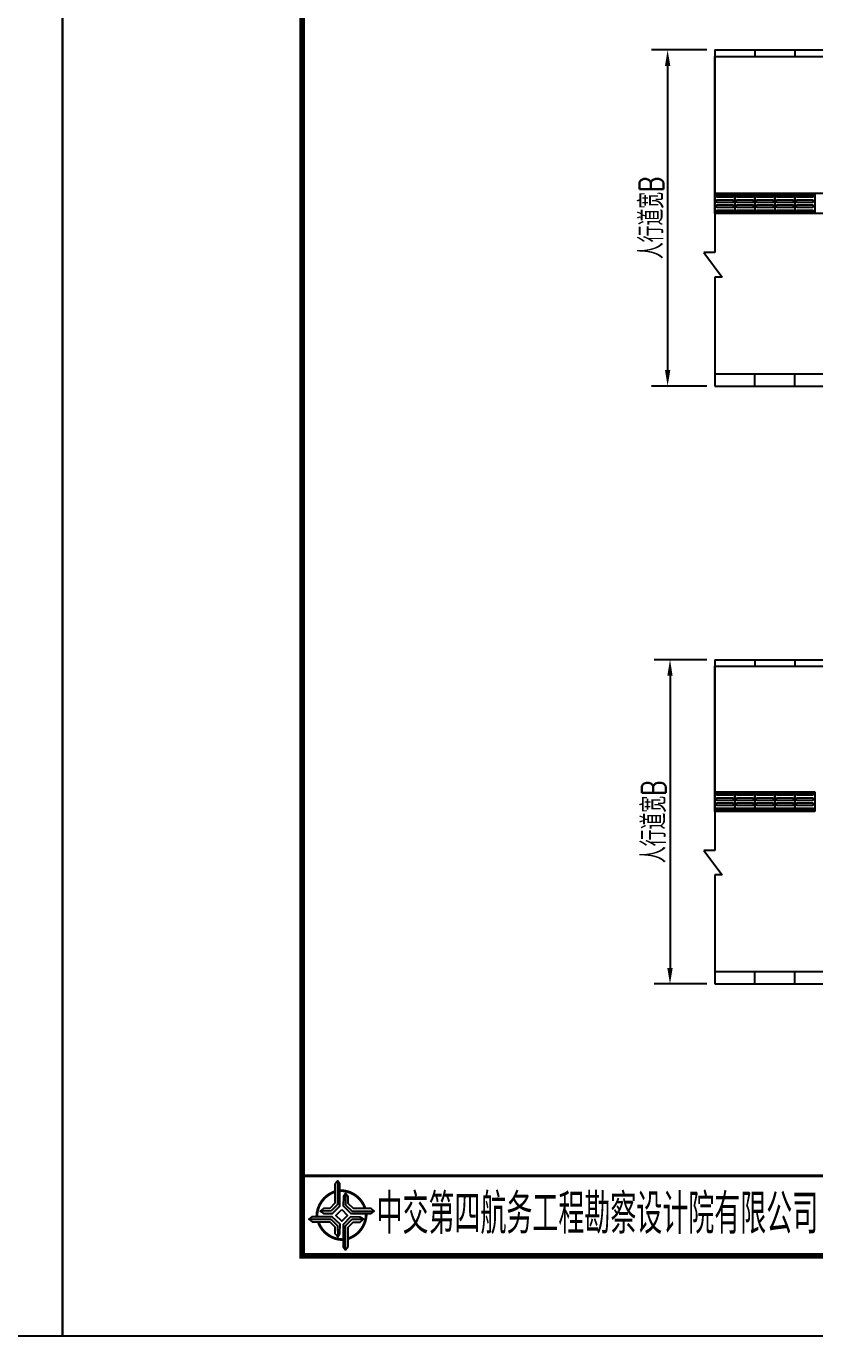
# Model space of a CAD drawing. Extents: x 2509 to 5569, y -317 to -20.
# Drawn here: x 5144.7 to 5243.3, y -317.5 to -153.7 of the extents above; entities that cross this region are included whole.
import ezdxf
from ezdxf.enums import TextEntityAlignment as Align

# ---------------------------------------------------------------- set-up
doc = ezdxf.new("R2010")
doc.units = 0
doc.header["$LTSCALE"] = 5
doc.header["$PDMODE"] = 32
doc.layers.get('0').update_dxf_attribs({"linetype": 'CONTINUOUS'})
doc.layers.get('Defpoints').update_dxf_attribs({"linetype": 'CONTINUOUS'})
for name, color, linetype in [('DIMENSION', 2, 'CONTINUOUS'), ('图框', 7, 'CONTINUOUS'), ('尺寸标注', 7, 'CONTINUOUS'), ('说明', 7, 'CONTINUOUS')]:
    doc.layers.add(name, color=color, linetype=linetype)
doc.styles.get("Standard").update_dxf_attribs({"font": 'simplex1.shx', "width": 0.7, "bigfont": 'hztxt.shx'})
doc.dimstyles.new('ISO-25', dxfattribs={"dimtxt": 3, "dimasz": 2, "dimexe": 2, "dimexo": 1, "dimgap": 0.5, "dimtad": 1, "dimdsep": 46, "dimtxsty": 'Standard', "dimcen": 0.9, "dimclrd": 4, "dimclre": 4, "dimadec": 0, "dimazin": 0, "dimtfac": 1, "dimtmove": 0, "dimatfit": 3, "dimfxl": 0, "dimlwd": -1, "dimlwe": -1, "dimarcsym": 0})

# ---------------------------------------------------------------- blocks, each defined once
blk = doc.blocks.new('4')
blk.add_line((0, 0), (0, 15))
blk = doc.blocks.new('2')
blk.add_line((0, 0), (0, -8))
blk = doc.blocks.new('*D74')
at = {"layer": 'Defpoints', "color": 0}
for p in [(5230.83, -156.71), (5224.92, -198.74), (5230.83, -198.74)]:
    blk.add_point(p, dxfattribs=at)
at = {"layer": '尺寸标注', "color": 4}
for p, q in [((5229.83, -156.71), (5222.92, -156.71)), ((5224.92, -158.71), (5224.92, -196.74)), ((5229.83, -198.74), (5222.92, -198.74))]:
    blk.add_line(p, q, dxfattribs=at)
for points in [[(5224.59, -158.71), (5225.26, -158.71), (5224.92, -156.71)], [(5224.59, -196.74), (5225.26, -196.74), (5224.92, -198.74)]]:
    blk.add_solid(points, dxfattribs=at)
at = {"layer": '尺寸标注', "color": 0, "insert": (5222.92, -177.72), "char_height": 3, "attachment_point": 5, "rotation": 90}
blk.add_mtext('人行道宽B', dxfattribs=at)
blk = doc.blocks.new('*D75')
at = {"layer": 'Defpoints', "color": 0}
for p in [(5230.83, -232.96), (5225.22, -273.49), (5230.83, -273.49)]:
    blk.add_point(p, dxfattribs=at)
at = {"layer": '尺寸标注', "color": 4}
for p, q in [((5229.83, -232.96), (5223.22, -232.96)), ((5225.22, -234.96), (5225.22, -271.49)), ((5229.83, -273.49), (5223.22, -273.49))]:
    blk.add_line(p, q, dxfattribs=at)
for points in [[(5224.88, -234.96), (5225.55, -234.96), (5225.22, -232.96)], [(5224.88, -271.49), (5225.55, -271.49), (5225.22, -273.49)]]:
    blk.add_solid(points, dxfattribs=at)
at = {"layer": '尺寸标注', "color": 0, "insert": (5223.22, -253.23), "char_height": 3, "attachment_point": 5, "rotation": 90}
blk.add_mtext('人行道宽B', dxfattribs=at)
blk = doc.blocks.new('tb')
at = {"lineweight": -3}
h = blk.add_hatch(color=256, dxfattribs=at)
h.paths.add_polyline_path([(-1.23, -0.13), (-3.78, -0.14), (-4.14, -0.41), (-1.4, -0.44), (-0.56, -1.24), (-0.54, -2.62), (-0.27, -2.2), (-0.26, -1.06)])
h.paths.add_polyline_path([(0.13, -1.08), (0.14, -3.86), (0.41, -4.26), (0.44, -1.24), (1.25, -0.43), (2.66, -0.43), (2.26, -0.16), (1.07, -0.15)])
h.paths.add_polyline_path([(1.08, 0.3), (3.62, 0.3), (4.02, 0.56), (1.25, 0.57), (0.43, 1.39), (0.43, 2.8), (0.16, 2.41), (0.15, 1.24)])
h.paths.add_polyline_path([(-0.28, 1.21), (-0.28, 3.99), (-0.56, 4.39), (-0.57, 1.41), (-1.38, 0.6), (-2.74, 0.56), (-2.33, 0.3), (-1.2, 0.29)])
for p, q in [((-0.56, 4.39), (-0.57, 1.41)), ((0.43, 2.8), (0.43, 1.39)), ((-1.38, 0.6), (-2.74, 0.56)), ((-0.57, 1.41), (-1.38, 0.6)), ((0.43, 1.39), (1.25, 0.57)), ((1.25, 0.57), (4.02, 0.56)), ((-4.14, -0.41), (-1.4, -0.44)), ((-1.4, -0.44), (-0.56, -1.24)), ((-0.56, -1.24), (-0.54, -2.62)), ((0.41, -4.26), (0.44, -1.24)), ((0.44, -1.24), (1.25, -0.43)), ((1.25, -0.43), (2.66, -0.43))]:
    blk.add_line(p, q, dxfattribs=at)
at = {"lineweight": -3, "flags": 128}
for points in [[(-0.9, 3.99), (-0.9, 1.58), (-1.53, 0.91), (-2.34, 0.91), (-2.74, 0.56), (-2.33, 0.3), (-1.2, 0.29), (-0.28, 1.21), (-0.28, 3.99), (-0.56, 4.39)], [(3.62, 0.92), (1.43, 0.92), (0.77, 1.54), (0.77, 2.38), (0.43, 2.8), (0.16, 2.41), (0.15, 1.24), (1.08, 0.3), (3.62, 0.3), (4.02, 0.56)], [(-0.04, 0.77), (0.68, 0.04), (-0.04, -0.69), (-0.77, 0.05)], [(-3.73, -0.76), (-1.54, -0.76), (-0.89, -1.39), (-0.89, -2.21), (-0.54, -2.62), (-0.27, -2.2), (-0.26, -1.06), (-1.23, -0.13), (-3.78, -0.14), (-4.14, -0.41)], [(0.75, -3.85), (0.75, -1.43), (1.4, -0.78), (2.26, -0.78), (2.66, -0.43), (2.26, -0.16), (1.07, -0.15), (0.13, -1.08), (0.14, -3.86), (0.41, -4.26)]]:
    blk.add_lwpolyline(points, close=True, dxfattribs=at)
at = {"lineweight": -3, "const_width": 0.35, "flags": 128}
for points in [[(2.88, 0.92, 0.324403), (-0.24, 3.15)], [(-0.9, 3.02, 0.324167), (-3.16, -0.14)], [(0.75, -2.86, 0.325418), (3.02, 0.26)], [(-2.98, -0.76, 0.322976), (0.14, -2.98)]]:
    blk.add_lwpolyline(points, format="xyb", dxfattribs=at)

msp = doc.modelspace()

# ---------------------------------------------------------------- linework, layer by layer
for p, q in [((5230.826, -156.71), (5360.826, -156.71)), ((5230.826, -156.71), (5230.826, -157.51)), ((5230.826, -156.71), (5230.826, -182.037)), ((5230.826, -157.51), (5360.826, -157.51)), ((5230.826, -174.678), (5230.826, -157.51)), ((5360.826, -174.678), (5230.826, -174.678)), ((5230.826, -177.178), (5230.826, -174.678)), ((5230.846, -174.698), (5233.326, -174.698)), ((5230.846, -177.178), (5230.846, -174.698)), ((5233.326, -174.698), (5233.326, -177.178)), ((5233.346, -174.698), (5235.826, -174.698)), ((5233.346, -177.178), (5233.346, -174.698)), ((5235.826, -174.698), (5235.826, -177.178)), ((5235.846, -174.698), (5238.326, -174.698)), ((5235.846, -177.178), (5235.846, -174.698)), ((5238.326, -174.698), (5238.326, -177.178)), ((5238.346, -174.698), (5240.826, -174.698)), ((5238.346, -177.178), (5238.346, -174.698)), ((5240.826, -174.698), (5240.826, -177.178)), ((5240.846, -174.698), (5243.326, -174.698)), ((5240.846, -177.178), (5240.846, -174.698)), ((5243.326, -174.698), (5243.326, -177.178)), ((5360.826, -177.178), (5230.826, -177.178)), ((5230.846, -177.178), (5230.846, -176.868)), ((5233.326, -177.178), (5230.846, -177.178)), ((5360.826, -197.238), (5230.826, -197.238)), ((5230.826, -198.738), (5360.826, -198.738)), ((5230.826, -232.963), (5360.826, -232.963)), ((5230.826, -232.963), (5230.826, -233.763)), ((5230.826, -232.963), (5230.826, -256.791)), ((5230.826, -233.763), (5360.826, -233.763)), ((5230.826, -249.432), (5230.826, -233.763)), ((5230.826, -251.932), (5230.826, -249.432)), ((5230.846, -249.452), (5233.326, -249.452)), ((5230.846, -251.932), (5230.846, -249.452)), ((5233.326, -249.452), (5233.326, -251.932)), ((5233.346, -249.452), (5235.826, -249.452)), ((5233.346, -251.932), (5233.346, -249.452)), ((5235.826, -249.452), (5235.826, -251.932)), ((5235.846, -249.452), (5238.326, -249.452)), ((5235.846, -251.932), (5235.846, -249.452)), ((5238.326, -249.452), (5238.326, -251.932)), ((5238.346, -249.452), (5240.826, -249.452)), ((5238.346, -251.932), (5238.346, -249.452)), ((5240.826, -249.452), (5240.826, -251.932)), ((5240.846, -249.452), (5243.326, -249.452)), ((5240.846, -251.932), (5240.846, -249.452)), ((5243.326, -249.452), (5243.326, -251.932)), ((5230.846, -251.932), (5230.846, -251.622)), ((5233.326, -251.932), (5230.846, -251.932)), ((5233.346, -251.932), (5233.346, -251.622)), ((5235.826, -251.932), (5233.346, -251.932)), ((5235.846, -251.932), (5235.846, -251.622)), ((5238.326, -251.932), (5235.846, -251.932)), ((5238.346, -251.932), (5238.346, -251.622)), ((5240.826, -251.932), (5238.346, -251.932)), ((5240.846, -251.932), (5240.846, -251.622)), ((5243.326, -251.932), (5240.846, -251.932)), ((5360.826, -271.992), (5230.826, -271.992)), ((5230.826, -273.492), (5360.826, -273.492))]:
    msp.add_line(p, q)
for points in [[(5149.201, -317.485), (5149.201, -20.485), (4729.201, -20.485), (4729.201, -317.485)], [(5569.201, -317.485), (5569.201, -20.485), (5149.201, -20.485), (5149.201, -317.485)]]:
    msp.add_lwpolyline(points, close=True)
at = {"layer": 'DIMENSION', "color": 8}
for points in [[(5231.136, -175.133, -1), (5231.136, -174.883), (5232.086, -174.883), (5233.036, -174.883, -1), (5233.036, -175.133), (5232.086, -175.133)], [(5233.636, -175.133, -1), (5233.636, -174.883), (5234.586, -174.883), (5235.536, -174.883, -1), (5235.536, -175.133), (5234.586, -175.133)], [(5236.136, -175.133, -1), (5236.136, -174.883), (5237.086, -174.883), (5238.036, -174.883, -1), (5238.036, -175.133), (5237.086, -175.133)], [(5238.636, -175.133, -1), (5238.636, -174.883), (5239.586, -174.883), (5240.536, -174.883, -1), (5240.536, -175.133), (5239.586, -175.133)], [(5241.136, -175.133, -1), (5241.136, -174.883), (5242.086, -174.883), (5243.036, -174.883, -1), (5243.036, -175.133), (5242.086, -175.133)], [(5231.136, -175.753), (5232.086, -175.753), (5233.036, -175.753, 1), (5233.036, -175.503), (5232.086, -175.503), (5231.136, -175.503, 1)], [(5231.136, -176.373), (5232.086, -176.373), (5233.036, -176.373, 1), (5233.036, -176.123), (5232.086, -176.123), (5231.136, -176.123, 1)], [(5231.136, -176.993, -1), (5231.136, -176.743), (5232.086, -176.743), (5233.036, -176.743, -1), (5233.036, -176.993), (5232.086, -176.993)], [(5233.636, -175.753), (5234.586, -175.753), (5235.536, -175.753, 1), (5235.536, -175.503), (5234.586, -175.503), (5233.636, -175.503, 1)], [(5233.636, -176.373), (5234.586, -176.373), (5235.536, -176.373, 1), (5235.536, -176.123), (5234.586, -176.123), (5233.636, -176.123, 1)], [(5233.636, -176.993, -1), (5233.636, -176.743), (5234.586, -176.743), (5235.536, -176.743, -1), (5235.536, -176.993), (5234.586, -176.993)], [(5236.136, -175.753), (5237.086, -175.753), (5238.036, -175.753, 1), (5238.036, -175.503), (5237.086, -175.503), (5236.136, -175.503, 1)], [(5236.136, -176.373), (5237.086, -176.373), (5238.036, -176.373, 1), (5238.036, -176.123), (5237.086, -176.123), (5236.136, -176.123, 1)], [(5236.136, -176.993, -1), (5236.136, -176.743), (5237.086, -176.743), (5238.036, -176.743, -1), (5238.036, -176.993), (5237.086, -176.993)], [(5238.636, -175.753), (5239.586, -175.753), (5240.536, -175.753, 1), (5240.536, -175.503), (5239.586, -175.503), (5238.636, -175.503, 1)], [(5238.636, -176.373), (5239.586, -176.373), (5240.536, -176.373, 1), (5240.536, -176.123), (5239.586, -176.123), (5238.636, -176.123, 1)], [(5238.636, -176.993, -1), (5238.636, -176.743), (5239.586, -176.743), (5240.536, -176.743, -1), (5240.536, -176.993), (5239.586, -176.993)], [(5241.136, -175.753), (5242.086, -175.753), (5243.036, -175.753, 1), (5243.036, -175.503), (5242.086, -175.503), (5241.136, -175.503, 1)], [(5241.136, -176.373), (5242.086, -176.373), (5243.036, -176.373, 1), (5243.036, -176.123), (5242.086, -176.123), (5241.136, -176.123, 1)], [(5241.136, -176.993, -1), (5241.136, -176.743), (5242.086, -176.743), (5243.036, -176.743, -1), (5243.036, -176.993), (5242.086, -176.993)], [(5231.136, -249.887, -1), (5231.136, -249.637), (5232.086, -249.637), (5233.036, -249.637, -1), (5233.036, -249.887), (5232.086, -249.887)], [(5231.136, -250.507), (5232.086, -250.507), (5233.036, -250.507, 1), (5233.036, -250.257), (5232.086, -250.257), (5231.136, -250.257, 1)], [(5233.636, -249.887, -1), (5233.636, -249.637), (5234.586, -249.637), (5235.536, -249.637, -1), (5235.536, -249.887), (5234.586, -249.887)], [(5233.636, -250.507), (5234.586, -250.507), (5235.536, -250.507, 1), (5235.536, -250.257), (5234.586, -250.257), (5233.636, -250.257, 1)], [(5236.136, -249.887, -1), (5236.136, -249.637), (5237.086, -249.637), (5238.036, -249.637, -1), (5238.036, -249.887), (5237.086, -249.887)], [(5236.136, -250.507), (5237.086, -250.507), (5238.036, -250.507, 1), (5238.036, -250.257), (5237.086, -250.257), (5236.136, -250.257, 1)], [(5238.636, -249.887, -1), (5238.636, -249.637), (5239.586, -249.637), (5240.536, -249.637, -1), (5240.536, -249.887), (5239.586, -249.887)], [(5238.636, -250.507), (5239.586, -250.507), (5240.536, -250.507, 1), (5240.536, -250.257), (5239.586, -250.257), (5238.636, -250.257, 1)], [(5241.136, -249.887, -1), (5241.136, -249.637), (5242.086, -249.637), (5243.036, -249.637, -1), (5243.036, -249.887), (5242.086, -249.887)], [(5241.136, -250.507), (5242.086, -250.507), (5243.036, -250.507, 1), (5243.036, -250.257), (5242.086, -250.257), (5241.136, -250.257, 1)], [(5231.136, -251.127), (5232.086, -251.127), (5233.036, -251.127, 1), (5233.036, -250.877), (5232.086, -250.877), (5231.136, -250.877, 1)], [(5231.136, -251.747, -1), (5231.136, -251.497), (5232.086, -251.497), (5233.036, -251.497, -1), (5233.036, -251.747), (5232.086, -251.747)], [(5233.636, -251.127), (5234.586, -251.127), (5235.536, -251.127, 1), (5235.536, -250.877), (5234.586, -250.877), (5233.636, -250.877, 1)], [(5233.636, -251.747, -1), (5233.636, -251.497), (5234.586, -251.497), (5235.536, -251.497, -1), (5235.536, -251.747), (5234.586, -251.747)], [(5236.136, -251.127), (5237.086, -251.127), (5238.036, -251.127, 1), (5238.036, -250.877), (5237.086, -250.877), (5236.136, -250.877, 1)], [(5236.136, -251.747, -1), (5236.136, -251.497), (5237.086, -251.497), (5238.036, -251.497, -1), (5238.036, -251.747), (5237.086, -251.747)], [(5238.636, -251.127), (5239.586, -251.127), (5240.536, -251.127, 1), (5240.536, -250.877), (5239.586, -250.877), (5238.636, -250.877, 1)], [(5238.636, -251.747, -1), (5238.636, -251.497), (5239.586, -251.497), (5240.536, -251.497, -1), (5240.536, -251.747), (5239.586, -251.747)], [(5241.136, -251.127), (5242.086, -251.127), (5243.036, -251.127, 1), (5243.036, -250.877), (5242.086, -250.877), (5241.136, -250.877, 1)], [(5241.136, -251.747, -1), (5241.136, -251.497), (5242.086, -251.497), (5243.036, -251.497, -1), (5243.036, -251.747), (5242.086, -251.747)]]:
    msp.add_lwpolyline(points, format="xyb", close=True, dxfattribs=at)
at = {"layer": '图框'}
for points, const_width in [([(5559.201, -30.485), (5179.201, -30.485), (5179.201, -307.485), (5559.201, -307.485), (5559.201, -30.485)], 0.7), ([(5179.201, -297.485), (5559.201, -297.485)], 0.4)]:
    msp.add_lwpolyline(points, dxfattribs=dict(at, const_width=const_width))
at = {"layer": '说明'}
for p, q in [((5229.467, -182.037), (5231.746, -185.103)), ((5230.826, -182.037), (5229.467, -182.037)), ((5230.826, -185.103), (5230.826, -198.738)), ((5231.746, -185.103), (5230.826, -185.103)), ((5229.467, -256.791), (5231.746, -259.857)), ((5230.826, -256.791), (5229.467, -256.791)), ((5230.826, -259.857), (5230.826, -273.492)), ((5231.746, -259.857), (5230.826, -259.857))]:
    msp.add_line(p, q, dxfattribs=at)

# ---------------------------------------------------------------- block references
at = {"xscale": 0.09999999999990905, "yscale": 0.0999999999999659, "zscale": 0.0999999999999659}
for name, p in [('2', (5230.826, -156.71)), ('2', (5235.826, -156.71)), ('2', (5240.826, -156.71)), ('4', (5235.826, -198.738)), ('4', (5240.826, -198.738)), ('2', (5230.826, -232.963)), ('2', (5235.826, -232.963)), ('2', (5240.826, -232.963)), ('4', (5235.826, -273.492)), ('4', (5240.826, -273.492))]:
    msp.add_blockref(name, p, dxfattribs=at)
at = {"layer": '图框', "lineweight": -3}
msp.add_blockref('tb', (5184.197, -302.48), dxfattribs=at)

# ---------------------------------------------------------------- texts
at = {"layer": '图框', "width": 0.65}
msp.add_text('中交第四航务工程勘察设计院有限公司', height=5, dxfattribs=at).set_placement((5216.132, -302.237), align=Align.MIDDLE_CENTER)

# ---------------------------------------------------------------- dimensions: what is measured, and where the dimension line sits
at = {"layer": '尺寸标注'}
for p1, p2, distance, picture, middle in [((5230.826, -156.71), (5230.826, -198.738), -5.902, '*D74', (5222.924, -177.724)), ((5230.826, -232.963), (5230.826, -273.492), -5.61, '*D75', (5223.216, -253.227))]:
    dim = msp.add_aligned_dim(p1=p1, p2=p2, distance=distance, text='人行道宽B', dimstyle='ISO-25', override={"dimtxt": 3, "dimtxsty": 'Standard'}, dxfattribs=at)
    dim.commit()
    dim.dimension.update_dxf_attribs({"geometry": picture, "text_midpoint": middle})

doc.saveas('drawing.dxf')
